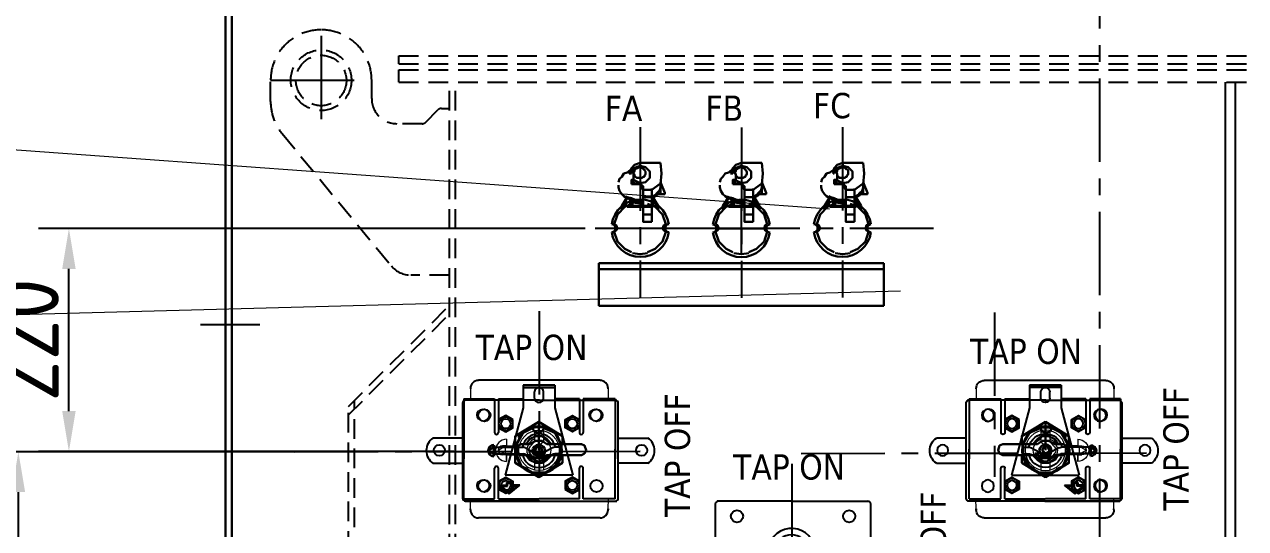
# Model space of a CAD drawing. Header units: millimetres. Extents: x 124493 to 133608, y -169944 to -164394.
# Drawn here: x 125582 to 126791, y -165926 to -165427 of the extents above; entities that cross this region are included whole.
import ezdxf

# ---------------------------------------------------------------- set-up
doc = ezdxf.new("R2010")
doc.units = ezdxf.units.MM
doc.header["$LTSCALE"] = 13
for name, pattern in [('CENTER', [50.8, 31.75, -6.35, 6.35, -6.35]), ('CENTERX2', [101.6, 63.5, -12.7, 12.7, -12.7]), ('DASHED', [0.75, 0.5, -0.25])]:
    doc.linetypes.add(name, pattern=pattern)
doc.layers.get('0').update_dxf_attribs({"color": 1, "linetype": 'CENTER'})
for name, color, linetype in [('1', 4, 'Continuous'), ('10', 1, 'Continuous'), ('4虚线层', 6, 'DASHED'), ('粗实线', 4, 'Continuous')]:
    doc.layers.add(name, color=color, linetype=linetype)
doc.layers.add('标注、文本', color=3, linetype='Continuous', lineweight=25)
doc.layers.add('铁心', color=3, linetype='Continuous', lineweight=0)
doc.styles.get("Standard").update_dxf_attribs({"font": 'gbenor.shx', "bigfont": 'gbcbig.shx'})
doc.styles.add('Tahoma$001', font='tahoma.ttf', dxfattribs={"height": 2.159784})
doc.dimstyles.new('1-15', dxfattribs={"dimscale": 20, "dimtxt": 3.5, "dimasz": 2, "dimexe": 1.5, "dimexo": 0.5, "dimgap": 0.5, "dimtad": 1, "dimtoh": 1, "dimdec": 1, "dimdsep": 46, "dimtxsty": 'Standard', "dimcen": 2.5, "dimclrd": 3, "dimclre": 3, "dimclrt": 3, "dimadec": 0, "dimazin": 2, "dimtfac": 1, "dimtdec": 1, "dimtmove": 0, "dimatfit": 2, "dimfxl": 1, "dimarcsym": 0})

# ---------------------------------------------------------------- blocks, each defined once
blk = doc.blocks.new('A$C2BB2005C')
at = {"linetype": 'ByBlock'}
for p, q in [((112, 100), (37.9, 100)), ((112, 100), (38.9, 100)), ((111.1, 100), (188.5, 100)), ((111.1, 100), (188.5, 100)), ((111.1, 100), (188.5, 100)), ((111.1, 100), (188.5, 100)), ((111.1, 100), (188.5, 100)), ((111.1, 100), (188.5, 100)), ((111.1, 100), (188.5, 100)), ((111.1, 100), (186.9, 100)), ((66.8, 53.4), (95.8, 53.4)), ((98, 52.8), (109.4, 46.4)), ((125, 52.8), (113.6, 46.4)), ((132.8, 53.4), (127.2, 53.4)), ((66.8, 46.8), (96, 46.8)), ((98.1, 46.2), (109.4, 39.9)), ((124.9, 46.2), (113.6, 39.9)), ((132.8, 46.8), (127, 46.8)), ((112, 0), (37.9, 0)), ((112, 0), (37.9, 0)), ((38.9, 0), (186.9, 0)), ((111.1, 0), (188.5, 0)), ((111.1, 0), (188.5, 0)), ((111.1, 0), (188.5, 0)), ((111.1, 0), (188.5, 0)), ((111.1, 0), (188.5, 0)), ((111.1, 0), (188.5, 0)), ((111.1, 0), (188.5, 0))]:
    blk.add_line(p, q, dxfattribs=at)
at = {"color": 0, "linetype": 'ByBlock', "lineweight": 35}
for p, q in [((66.8, 53.4), (61.3, 50)), ((61.3, 50), (66.8, 46.7)), ((66.8, 55.5), (66.8, 44.5))]:
    blk.add_line(p, q, dxfattribs=at)
at = {"color": 4, "linetype": 'ByBlock'}
for p, q in [((82, 7.3), (71.5, 15.7)), ((71.5, 15.7), (79.4, 15.7)), ((82, 8.4), (73.9, 14.9)), ((73.9, 14.9), (80.2, 14.9)), ((84.7, 18.4), (79.4, 18.4)), ((79.4, 18.4), (79.4, 15.7)), ((80.2, 17.8), (82, 17.8)), ((80.2, 14.9), (80.2, 17.8)), ((83.9, 17.8), (82, 17.8)), ((82, 7.3), (92.5, 15.7)), ((82, 8.4), (90.1, 14.9)), ((83.9, 14.9), (83.9, 17.8)), ((90.1, 14.9), (83.9, 14.9)), ((84.7, 15.7), (84.7, 18.4)), ((92.5, 15.7), (84.7, 15.7))]:
    blk.add_line(p, q, dxfattribs=at)
at = {"color": 0, "linetype": 'ByBlock', "lineweight": 35}
blk.add_circle((111.4, 50), 6, dxfattribs=at)
for centre, start, end in [((38.9, 97), 90, 180), ((186.9, 97), 0, 90), ((38.9, 3), 180, 270), ((186.9, 3), 270, 0)]:
    blk.add_arc(centre, 3, start, end)
at = {"linetype": 'ByBlock'}
for centre, radius, start, end in [((111.4, 50), 23.1, 188.0659, 171.6429), ((111.4, 50), 16.7, 11.6382, 168.3618), ((91.5, 50), 3.99, 123.989, 235.6772), ((95.8, 49), 4.33, 60.5732, 90), ((127.2, 49), 4.33, 90, 119.4268), ((130.5, 50), 3.99, 304.3228, 56.011), ((111.4, 50), 16.7, 191.2301, 348.7699), ((96, 42.4), 4.33, 60.5732, 90), ((111.5, 50.1), 4.33, 240.5732, 299.4268), ((111.5, 43.6), 4.33, 240.5732, 299.4268), ((127, 42.4), 4.33, 90, 119.4268)]:
    blk.add_arc(centre, radius, start, end, dxfattribs=at)
at = {"color": 0, "linetype": 'ByBlock', "lineweight": 35}
blk.add_arc((66.8, 50), 5.5, 90, 270, dxfattribs=at)
at = {"layer": '10', "color": 0, "linetype": 'ByBlock'}
for p, q in [((35.9, 97), (35.9, 3)), ((189.9, 3), (189.9, 97)), ((35.9, 62.5), (6.5, 62.5)), ((33, 62.5), (6.5, 62.5)), ((189.9, 62.5), (219.3, 62.5)), ((6.5, 37.5), (33, 37.5)), ((9.4, 37.5), (35.9, 37.5)), ((219.3, 37.5), (189.9, 37.5))]:
    blk.add_line(p, q, dxfattribs=at)
for centre, radius in [((57.4, 85), 6), ((168.4, 85), 6), ((12.9, 50.3), 5.5), ((213, 50.3), 5.5), ((57.4, 15), 6), ((168.4, 15), 6)]:
    blk.add_circle(centre, radius, dxfattribs=at)
for centre, start, end in [((15.2, 50), 124.8896, 235.1104), ((15.2, 50), 124.8896, 235.1104), ((210.6, 50), 304.8896, 55.1104)]:
    blk.add_arc(centre, 15.2, start, end, dxfattribs=at)
blk = doc.blocks.new('A$C66A50703')
at = {"layer": '1', "color": 1, "linetype": 'CENTERX2', "lineweight": -3, "ltscale": 0.1}
for p, q in [((44.7, 168.8), (44.7, 0.2)), ((44.7, 168.6), (44.7, 0)), ((144.7, 168.6), (144.7, 0)), ((244.7, 168.8), (244.7, 0.2)), ((334.7, 68.6), (0, 68.6))]:
    blk.add_line(p, q, dxfattribs=at)
at = {"layer": '粗实线', "lineweight": 30}
for centre, radius, start, end in [((44.7, 68.8), 28.5, 8.0481, 171.9519), ((144.7, 68.6), 28.5, 8.0481, 171.9519), ((244.7, 68.8), 28.5, 8.0481, 171.9519), ((16.2, 68.8), 4, 274.0241, 85.9759), ((73.2, 68.8), 4, 94.0241, 265.9759), ((116.2, 68.6), 4, 274.0241, 85.9759), ((173.2, 68.6), 4, 94.0241, 265.9759), ((216.2, 68.8), 4, 274.0241, 85.9759), ((273.2, 68.7), 4, 94.0241, 265.9759), ((44.7, 68.8), 28.5, 188.0481, 351.9519), ((144.7, 68.6), 28.5, 188.0481, 351.9519), ((244.7, 68.8), 28.5, 188.0481, 351.9519)]:
    blk.add_arc(centre, radius, start, end, dxfattribs=at)
blk = doc.blocks.new('A$C2C6D2C8C')
at = {"color": 0, "linetype": 'ByBlock'}
for p, q in [((134.7, 136.2), (14.4, 136.2)), ((6.5, 128.2), (6.5, 127.7)), ((58.7, 131.4), (58.7, 109.1)), ((89.9, 131.4), (58.7, 131.4)), ((58.7, 131.4), (89.9, 131.4)), ((58.7, 129.2), (89.9, 129.2)), ((69.8, 118.6), (69.8, 124.7)), ((78.7, 118.6), (78.7, 124.7)), ((89.9, 131.4), (89.9, 109.1)), ((142.7, 127.7), (142.7, 128.2)), ((0, 117.7), (30.4, 117.7)), ((0, 117.7), (0, 58.4)), ((20.3, 117.7), (26.4, 117.7)), ((30.3, 117.7), (30.4, 117.7)), ((30.4, 117.7), (30.4, 84.6)), ((34.3, 117.7), (58.7, 117.7)), ((34.3, 117.7), (34.3, 84.6)), ((58.7, 109.1), (40.9, 42.3)), ((114.3, 117.7), (89.9, 117.7)), ((89.9, 109.1), (107.7, 42.3)), ((114.3, 117.7), (114.3, 84.6)), ((149.6, 117.7), (118.2, 117.7)), ((118.5, 117.7), (118.2, 117.7)), ((118.2, 117.7), (118.2, 84.6)), ((143.7, 117.7), (132.4, 117.7)), ((149.6, 117.7), (149.6, 58.4)), ((0, 18.8), (0, 68.1)), ((149.6, 18.8), (149.6, 68.1)), ((30.4, 18.8), (30.4, 49.2)), ((34.3, 18.8), (34.3, 49.2)), ((114.3, 18.8), (114.3, 49.2)), ((118.2, 18.8), (118.2, 49.2)), ((107.7, 42.3), (40.9, 42.3)), ((0, 18.8), (18.8, 18.8)), ((18.8, 18.8), (30.4, 18.8)), ((34.3, 18.8), (74.2, 18.8)), ((114.3, 18.8), (74.6, 18.8)), ((143, 18.8), (118.2, 18.8)), ((149.6, 18.8), (132.4, 18.8)), ((6.5, 7.9), (6.5, 8.8)), ((74.6, 0), (14.4, 0)), ((134.7, 0), (61.5, 0)), ((142.7, 8.8), (142.7, 7.9)), ((142.7, 7.9), (142.7, 8.8))]:
    blk.add_line(p, q, dxfattribs=at)
at = {"lineweight": 15}
for p, q in [((6.5, 127.7), (6.5, 117.7)), ((142.7, 127.7), (142.7, 117.7)), ((42.3, 77.9), (42.2, 71.4)), ((6.5, 8.4), (6.5, 18.8)), ((142.7, 8.8), (143, 18.8))]:
    blk.add_line(p, q, dxfattribs=at)
at = {"color": 0, "linetype": 'ByBlock', "lineweight": 18}
for p, q in [((69.8, 86.4), (69.8, 75.4)), ((78.8, 86.4), (78.8, 75.4)), ((69.8, 75.4), (65.2, 70.2)), ((69.8, 75.4), (68.1, 73.5)), ((78.8, 75.4), (71.5, 69.2)), ((33.8, 66.9), (40.8, 70.6)), ((40.8, 63.2), (33.8, 66.9)), ((42.3, 71.4), (38.3, 71.4)), ((42.3, 62.4), (38.3, 62.4)), ((40.8, 70.6), (40.8, 63.2)), ((42.3, 71.4), (54.8, 71.4)), ((42.3, 62.4), (54.8, 62.4)), ((42.3, 62.4), (42.3, 55.9)), ((42.3, 55.9), (42.3, 62.4)), ((65.2, 63.6), (69.8, 58.4)), ((78.8, 58.4), (71.5, 64.6)), ((69.8, 58.4), (68.1, 60.3)), ((69.8, 58.4), (69.8, 47.4)), ((78.8, 58.4), (78.8, 47.4))]:
    blk.add_line(p, q, dxfattribs=at)
at = {"color": 0, "linetype": 'ByBlock'}
for points in [[(48.5, 97.3), (41.4, 101.4), (34.4, 97.3), (34.4, 89.2), (41.4, 85.2), (48.5, 89.2)], [(100.3, 97.3), (107.4, 101.4), (114.4, 97.3), (114.4, 89.2), (107.4, 85.2), (100.3, 89.2)], [(48.5, 28.1), (41.4, 24.1), (34.4, 28.1), (34.4, 36.2), (41.4, 40.3), (48.5, 36.2)], [(100.3, 28.1), (107.4, 24.1), (114.4, 28.1), (114.4, 36.2), (107.4, 40.3), (100.3, 36.2)]]:
    blk.add_lwpolyline(points, close=True, dxfattribs=at)
at = {"lineweight": 15}
for centre in [(18.8, 101.9), (129.8, 101.9), (18.8, 31.9)]:
    blk.add_circle(centre, 6, dxfattribs=at)
at = {"color": 0, "linetype": 'ByBlock'}
for centre, radius in [((41.4, 93.3), 6.76), ((41.5, 93.3), 4.75), ((107.4, 93.3), 6.76), ((107.3, 93.3), 4.75), ((41.4, 32.2), 6.76), ((41.5, 32.1), 4.75), ((107.4, 32.2), 6.76), ((107.3, 32.1), 4.75)]:
    blk.add_circle(centre, radius, dxfattribs=at)
at = {"color": 0, "linetype": 'ByBlock', "lineweight": 18}
for radius in [20, 3.5]:
    blk.add_circle((74.3, 66.9), radius, dxfattribs=at)
at = {"color": 0, "linetype": 'ByBlock'}
for centre, radius, start, end in [((14.4, 128.2), 7.94, 90, 180), ((134.7, 128.2), 7.94, 0, 90), ((74.3, 124.7), 4.46, 0, 180), ((74.3, 118.6), 4.46, 180, 0), ((32.3, 84.6), 1.91, 181.2996, 358.7004), ((116.2, 84.6), 1.91, 181.2996, 358.7004), ((32.3, 49.1), 1.91, 1.2996, 178.7004), ((116.2, 49.1), 1.91, 1.2996, 178.7004), ((14.4, 7.9), 7.94, 180, 270), ((134.7, 7.9), 7.94, 270, 0)]:
    blk.add_arc(centre, radius, start, end, dxfattribs=at)
at = {"color": 0, "linetype": 'ByBlock', "lineweight": 18}
for centre, radius, start, end in [((42.3, 66.9), 11, 90, 270), ((74.3, 66.9), 12, 112.0243, 247.9757), ((74.3, 66.9), 12, 292.0243, 67.9757), ((38.3, 66.9), 4.5, 90, 270), ((68.9, 66.9), 5, 138.5763, 221.4237), ((74.3, 66.9), 3, 130.3645, 229.6355), ((74.3, 66.9), 5.5, 279.2709, 80.7291)]:
    blk.add_arc(centre, radius, start, end, dxfattribs=at)
at = {"layer": '粗实线', "lineweight": 30}
for points in [[(74.3, 66.9), (74.3, 95), (50.9, 80.9)], [(68, 88.7), (58.7, 84.1), (52.4, 73.1), (52.4, 62.2), (57.1, 51.3), (63.4, 48.2)], [(96.1, 73.1), (91.4, 84.1), (80.5, 90.3), (68, 90.3), (57.1, 84.1), (54, 79.4)], [(68, 88.7), (69.6, 85.6), (74.3, 84.1), (77.4, 85.6), (79, 88.7)], [(74.3, 95), (97.7, 80.9), (97.7, 73.1)], [(85.2, 48.2), (89.9, 51.3), (96.1, 62.2), (96.1, 73.1), (89.9, 84.1), (79, 88.7)], [(97.7, 54.4), (74.3, 40.4), (50.9, 54.4), (50.9, 80.9)], [(57.1, 73.1), (54, 71.6), (52.4, 66.9), (54, 63.8), (57.1, 62.2)], [(86.8, 73.1), (82.1, 77.8), (77.4, 80.9), (71.2, 80.9), (64.9, 77.8), (61.8, 73.1)], [(82.1, 73.1), (77.4, 76.2), (71.2, 76.2), (64.9, 73.1)], [(116.4, 62.2), (119.5, 63.8), (121.1, 66.9), (119.5, 71.6), (116.4, 73.1)], [(54, 56), (57.1, 51.3), (68, 45), (80.5, 45), (91.4, 51.3), (96.1, 62.2)], [(61.8, 62.2), (64.9, 57.5), (71.2, 54.4), (77.4, 54.4), (82.1, 57.5), (86.8, 62.2)], [(64.9, 62.2), (71.2, 59.1), (77.4, 59.1), (82.1, 62.2)], [(97.7, 62.2), (97.7, 54.4)]]:
    blk.add_lwpolyline(points, dxfattribs=at)
blk.add_lwpolyline([(77.4, 66.9), (75.8, 70), (74.3, 71.6), (71.2, 70), (69.6, 66.9), (71.2, 65.3), (74.3, 63.8), (75.8, 65.3)], close=True, dxfattribs=at)
for points in [[(57.1, 73.1), (57.1, 73.1), (64.9, 73.1), (64.9, 73.1)], [(82.1, 73.1), (82.1, 73.1), (116.4, 73.1), (116.4, 73.1)], [(57.1, 62.2), (57.1, 62.2), (64.9, 62.2), (64.9, 62.2)], [(82.1, 62.2), (82.1, 62.2), (116.4, 62.2), (116.4, 62.2)]]:
    blk.add_open_spline(points, degree=3, dxfattribs=at)
blk = doc.blocks.new('A$C5D6D1F02')
at = {"layer": '标注、文本'}
for p, q in [((125.9, 0), (125.9, 51.2)), ((103.5, 25.6), (148.3, 25.6))]:
    blk.add_line(p, q, dxfattribs=at)
at = {"layer": '粗实线', "lineweight": 30}
for points in [[(25.6, 90.7), (20.3, 88.5), (17.1, 85.3), (14.9, 80)], [(25.6, 87.5), (19.2, 85.3), (17.1, 80)], [(25.6, 90.7), (25.6, 87.5)], [(25.6, 70.4), (30.9, 71.5), (35.2, 75.7), (35.2, 82.1), (30.9, 86.4), (25.6, 87.5)], [(45.9, 69.3), (46.9, 80), (45.9, 90.7)], [(125.9, 90.7), (120.5, 88.5), (117.3, 85.3), (115.2, 80)], [(125.9, 87.5), (119.5, 85.3), (117.3, 80)], [(125.9, 90.7), (125.9, 87.5)], [(125.9, 70.4), (131.2, 71.5), (135.5, 75.7), (135.5, 82.1), (131.2, 86.4), (125.9, 87.5)], [(146.2, 69.3), (147.2, 80), (146.2, 90.7)], [(226.2, 90.7), (220.8, 88.5), (217.6, 85.3), (216.6, 80)], [(226.2, 87.5), (219.8, 85.3), (217.6, 80)], [(226.2, 90.7), (226.2, 87.5)], [(226.2, 70.4), (231.5, 71.5), (235.8, 75.7), (235.8, 82.1), (231.5, 86.4), (226.2, 87.5)], [(246.4, 69.3), (247.5, 80), (246.4, 90.7)], [(16, 83.2), (12.8, 81.1), (9.6, 80), (7.5, 76.8), (5.3, 74.7), (4.3, 71.5)], [(16, 83.2), (12.8, 81.1), (9.6, 80), (7.5, 76.8), (5.3, 74.7), (4.3, 71.5)], [(14.9, 81.1), (14.9, 80)], [(17.1, 73.6), (20.3, 70.4), (25.6, 69.3)], [(19.2, 73.6), (17.1, 73.6), (17.1, 69.3)], [(116.3, 83.2), (113.1, 81.1), (109.9, 80), (107.7, 76.8), (105.6, 74.7), (104.5, 71.5)], [(116.3, 83.2), (113.1, 81.1), (109.9, 80), (107.7, 76.8), (105.6, 74.7), (104.5, 71.5)], [(116.3, 81.1), (116.3, 80)], [(117.3, 73.6), (120.5, 70.4), (125.9, 69.3)], [(119.5, 73.6), (117.3, 73.6), (117.3, 69.3)], [(216.6, 83.2), (213.4, 81.1), (210.2, 80), (208, 76.8), (205.9, 74.7), (204.8, 71.5)], [(216.6, 83.2), (213.4, 81.1), (210.2, 80), (208, 76.8), (205.9, 74.7), (204.8, 71.5)], [(216.6, 81.1), (216.6, 80)], [(217.6, 73.6), (220.8, 70.4), (226.2, 69.3)], [(219.8, 73.6), (217.6, 73.6), (217.6, 69.3)], [(4.3, 68.3), (4.3, 66.1), (5.3, 62.9), (7.5, 59.7), (9.6, 57.6), (12.8, 55.5), (16, 54.4), (20.3, 53.3), (24.5, 53.3), (28.8, 53.3)], [(4.3, 68.3), (4.3, 66.1), (5.3, 62.9), (7.5, 59.7), (9.6, 57.6), (12.8, 55.5), (16, 54.4), (20.3, 53.3), (24.5, 53.3), (28.8, 53.3)], [(28.8, 64), (28.8, 67.2), (25.6, 70.4)], [(25.6, 69.3), (25.6, 70.4)], [(25.6, 69.3), (28.8, 64)], [(33.1, 32), (28.8, 32), (28.8, 64)], [(37.3, 32), (37.3, 64), (28.8, 64)], [(37.3, 56.5), (40.5, 58.7), (42.7, 60.8), (44.8, 62.9), (45.9, 66.1), (45.9, 68.3), (45.9, 71.5)], [(37.3, 56.5), (40.5, 58.7), (42.7, 60.8), (44.8, 62.9), (45.9, 66.1), (45.9, 68.3), (45.9, 71.5)], [(45.9, 69.3), (44.8, 69.3), (37.3, 64)], [(37.3, 55.5), (40.5, 57.6), (42.7, 58.7), (43.7, 61.9), (45.9, 64), (45.9, 66.1), (45.9, 68.3)], [(37.3, 55.5), (40.5, 57.6), (42.7, 58.7), (43.7, 61.9), (45.9, 64), (45.9, 66.1), (45.9, 68.3)], [(50.1, 60.8), (45.9, 71.5)], [(45.9, 69.3), (45.9, 59.7), (49.1, 59.7), (50.1, 59.7), (50.1, 60.8)], [(104.5, 68.3), (104.5, 66.1), (105.6, 62.9), (107.7, 59.7), (109.9, 57.6), (113.1, 55.5), (116.3, 54.4), (120.5, 53.3), (124.8, 53.3), (129.1, 53.3)], [(104.5, 68.3), (104.5, 66.1), (105.6, 62.9), (107.7, 59.7), (109.9, 57.6), (113.1, 55.5), (116.3, 54.4), (120.5, 53.3), (124.8, 53.3), (129.1, 53.3)], [(129.1, 64), (129.1, 67.2), (125.9, 70.4)], [(125.9, 69.3), (125.9, 70.4)], [(125.9, 69.3), (129.1, 64)], [(133.4, 32), (129.1, 32), (129.1, 64)], [(137.6, 32), (137.6, 64), (129.1, 64)], [(137.6, 56.5), (140.8, 58.7), (143, 60.8), (145.1, 62.9), (146.2, 66.1), (147.2, 68.3), (146.2, 71.5)], [(137.6, 56.5), (140.8, 58.7), (143, 60.8), (145.1, 62.9), (146.2, 66.1), (147.2, 68.3), (146.2, 71.5)], [(146.2, 69.3), (145.1, 69.3), (137.6, 64)], [(137.6, 55.5), (140.8, 57.6), (143, 58.7), (144, 61.9), (146.2, 64), (146.2, 66.1), (147.2, 68.3)], [(137.6, 55.5), (140.8, 57.6), (143, 58.7), (144, 61.9), (146.2, 64), (146.2, 66.1), (147.2, 68.3)], [(146.2, 69.3), (146.2, 59.7), (149.4, 59.7), (150.4, 59.7), (150.4, 60.8), (146.2, 71.5)], [(204.8, 68.3), (204.8, 66.1), (205.9, 62.9), (208, 59.7), (210.2, 57.6), (213.4, 55.5), (216.6, 54.4), (220.8, 53.3), (225.1, 53.3), (229.4, 53.3)], [(204.8, 68.3), (204.8, 66.1), (205.9, 62.9), (208, 59.7), (210.2, 57.6), (213.4, 55.5), (216.6, 54.4), (220.8, 53.3), (225.1, 53.3), (229.4, 53.3)], [(229.4, 64), (229.4, 67.2), (226.2, 70.4)], [(226.2, 69.3), (226.2, 70.4)], [(226.2, 69.3), (229.4, 64)], [(233.6, 32), (229.4, 32), (229.4, 64)], [(237.9, 32), (237.9, 64), (229.4, 64)], [(237.9, 56.5), (241.1, 58.7), (243.2, 60.8), (245.4, 62.9), (246.4, 66.1), (247.5, 68.3), (246.4, 71.5)], [(237.9, 56.5), (241.1, 58.7), (243.2, 60.8), (245.4, 62.9), (246.4, 66.1), (247.5, 68.3), (246.4, 71.5)], [(246.4, 69.3), (245.4, 69.3), (237.9, 64)], [(237.9, 55.5), (241.1, 57.6), (243.2, 58.7), (244.3, 61.9), (246.4, 64), (246.4, 66.1), (247.5, 68.3)], [(237.9, 55.5), (241.1, 57.6), (243.2, 58.7), (244.3, 61.9), (246.4, 64), (246.4, 66.1), (247.5, 68.3)], [(246.4, 69.3), (246.4, 59.7), (249.6, 59.7), (250.7, 59.7), (250.7, 60.8), (246.4, 71.5)], [(17.1, 50.1), (10.7, 46.9), (3.2, 39.5), (0, 29.9)], [(11.7, 48), (7.5, 48), (12.8, 56.5)], [(8.5, 48), (12.8, 55.5)], [(11.7, 57.6), (12.8, 56.5), (17.1, 55.5), (20.3, 54.4), (24.5, 53.3), (28.8, 53.3)], [(11.7, 57.6), (12.8, 56.5), (17.1, 55.5), (20.3, 54.4), (24.5, 53.3), (28.8, 53.3)], [(51.2, 29.9), (48, 39.5), (40.5, 46.9), (33.1, 50.1)], [(45.9, 59.7), (41.6, 59.7)], [(117.3, 50.1), (110.9, 46.9), (103.5, 39.5), (100.3, 29.9)], [(112, 48), (107.7, 48), (113.1, 56.5)], [(108.8, 48), (113.1, 55.5)], [(112, 57.6), (113.1, 56.5), (117.3, 55.5), (120.5, 54.4), (124.8, 53.3), (129.1, 53.3)], [(112, 57.6), (113.1, 56.5), (117.3, 55.5), (120.5, 54.4), (124.8, 53.3), (129.1, 53.3)], [(151.5, 29.9), (148.3, 39.5), (140.8, 46.9), (133.4, 50.1)], [(146.2, 59.7), (141.9, 59.7)], [(217.6, 50.1), (211.2, 46.9), (203.8, 39.5), (200.6, 29.9)], [(212.3, 48), (208, 48), (213.4, 56.5)], [(209.1, 48), (213.4, 55.5)], [(212.3, 57.6), (214.4, 56.5), (217.6, 55.5), (220.8, 54.4), (225.1, 53.3), (229.4, 53.3)], [(212.3, 57.6), (214.4, 56.5), (217.6, 55.5), (220.8, 54.4), (225.1, 53.3), (229.4, 53.3)], [(251.8, 29.9), (248.6, 39.5), (241.1, 46.9), (233.6, 50.1)], [(246.4, 59.7), (242.2, 59.7)], [(7.5, 48), (7.5, 44.8), (8.5, 44.8), (8.5, 48)], [(43.7, 48), (43.7, 44.8), (42.7, 44.8), (42.7, 48)], [(107.7, 48), (107.7, 44.8), (108.8, 44.8), (108.8, 48)], [(144, 48), (144, 44.8), (143, 44.8), (143, 48)], [(208, 48), (208, 44.8), (209.1, 44.8), (209.1, 48)], [(244.3, 48), (244.3, 44.8), (243.2, 44.8), (243.2, 48)], [(0, 22.4), (2.1, 23.5), (3.2, 25.6), (2.1, 28.8), (0, 29.9)], [(51.2, 29.9), (49.1, 28.8), (48, 25.6), (49.1, 23.5), (51.2, 22.4)], [(100.3, 22.4), (102.4, 23.5), (103.5, 25.6), (102.4, 28.8), (100.3, 29.9)], [(151.5, 29.9), (149.4, 28.8), (148.3, 25.6), (149.4, 23.5), (151.5, 22.4)], [(200.6, 22.4), (202.7, 23.5), (203.8, 25.6), (202.7, 28.8), (200.6, 29.9)], [(251.8, 29.9), (249.6, 28.8), (248.6, 25.6), (249.6, 23.5), (251.8, 22.4)], [(0, 22.4), (3.2, 12.8), (10.7, 5.3), (17.1, 2.1)], [(33.1, 2.1), (40.5, 5.3), (48, 12.8), (51.2, 22.4)], [(100.3, 22.4), (103.5, 12.8), (110.9, 5.3), (117.3, 2.1)], [(133.4, 2.1), (140.8, 5.3), (148.3, 12.8), (151.5, 22.4)], [(200.6, 22.4), (203.8, 12.8), (211.2, 5.3), (217.6, 2.1)], [(233.6, 2.1), (241.1, 5.3), (248.6, 12.8), (251.8, 22.4)], [(18.1, 1.1), (25.6, 0), (33.1, 1.1)], [(118.4, 1.1), (125.9, 0), (133.4, 1.1)], [(218.7, 1.1), (226.2, 0), (233.6, 1.1)]]:
    blk.add_lwpolyline(points, dxfattribs=at)
for points in [[(25.6, 86.4), (24.5, 86.4), (23.5, 85.3), (22.4, 85.3), (21.3, 84.3), (20.3, 84.3), (20.3, 83.2), (20.3, 82.1), (19.2, 81.1), (19.2, 80), (20.3, 78.9), (20.3, 77.9), (21.3, 76.8), (22.4, 75.7), (23.5, 75.7), (24.5, 75.7), (25.6, 75.7), (26.7, 75.7), (27.7, 75.7), (28.8, 76.8), (29.9, 76.8), (29.9, 77.9), (30.9, 78.9), (30.9, 80), (30.9, 81.1), (30.9, 82.1), (29.9, 83.2), (29.9, 84.3), (28.8, 84.3), (28.8, 85.3), (27.7, 85.3), (26.7, 86.4)], [(125.9, 86.4), (124.8, 86.4), (123.7, 85.3), (122.7, 85.3), (121.6, 84.3), (120.5, 84.3), (120.5, 83.2), (120.5, 82.1), (119.5, 81.1), (119.5, 80), (120.5, 78.9), (120.5, 77.9), (121.6, 76.8), (122.7, 75.7), (123.7, 75.7), (124.8, 75.7), (125.9, 75.7), (126.9, 75.7), (128, 75.7), (129.1, 76.8), (130.1, 76.8), (130.1, 77.9), (131.2, 78.9), (131.2, 80), (131.2, 81.1), (131.2, 82.1), (130.1, 83.2), (130.1, 84.3), (129.1, 84.3), (129.1, 85.3), (128, 85.3), (126.9, 86.4)], [(226.2, 86.4), (225.1, 86.4), (224, 85.3), (223, 85.3), (221.9, 84.3), (220.8, 84.3), (220.8, 83.2), (220.8, 82.1), (219.8, 81.1), (220.8, 80), (220.8, 78.9), (220.8, 77.9), (221.9, 76.8), (223, 75.7), (224, 75.7), (225.1, 75.7), (226.2, 75.7), (227.2, 75.7), (228.3, 75.7), (229.4, 76.8), (230.4, 76.8), (230.4, 77.9), (231.5, 78.9), (231.5, 80), (231.5, 81.1), (231.5, 82.1), (231.5, 83.2), (230.4, 84.3), (229.4, 84.3), (229.4, 85.3), (228.3, 85.3), (227.2, 86.4)], [(38.4, 48), (38.4, 49.1)], [(138.7, 48), (138.7, 49.1)], [(239, 48), (239, 49.1)]]:
    blk.add_lwpolyline(points, close=True, dxfattribs=at)
for points in [[(25.6, 90.7), (25.6, 90.7), (45.9, 90.7), (45.9, 90.7)], [(125.9, 90.7), (125.9, 90.7), (146.2, 90.7), (146.2, 90.7)], [(226.2, 90.7), (226.2, 90.7), (246.4, 90.7), (246.4, 90.7)], [(14.9, 80), (14.9, 80), (17.1, 80), (17.1, 80)], [(19.2, 80), (19.2, 80), (19.2, 73.6), (19.2, 73.6)], [(19.2, 73.6), (19.2, 73.6), (25.6, 70.4), (25.6, 70.4)], [(115.2, 80), (115.2, 80), (117.3, 80), (117.3, 80)], [(119.5, 73.6), (119.5, 73.6), (125.9, 70.4), (125.9, 70.4)], [(120.5, 80), (120.5, 80), (120.5, 73.6), (120.5, 73.6)], [(216.6, 80), (216.6, 80), (217.6, 80), (217.6, 80)], [(219.8, 73.6), (219.8, 73.6), (226.2, 70.4), (226.2, 70.4)], [(220.8, 80), (220.8, 80), (220.8, 73.6), (220.8, 73.6)], [(25.6, 69.3), (25.6, 69.3), (17.1, 69.3), (17.1, 69.3)], [(25.6, 71.5), (25.6, 71.5), (25.6, 70.4), (25.6, 70.4)], [(37.3, 64), (37.3, 64), (37.3, 65.1), (37.3, 65.1)], [(125.9, 69.3), (125.9, 69.3), (117.3, 69.3), (117.3, 69.3)], [(125.9, 71.5), (125.9, 71.5), (125.9, 70.4), (125.9, 70.4)], [(137.6, 64), (137.6, 64), (137.6, 65.1), (137.6, 65.1)], [(226.2, 69.3), (226.2, 69.3), (217.6, 69.3), (217.6, 69.3)], [(226.2, 71.5), (226.2, 71.5), (226.2, 70.4), (226.2, 70.4)], [(237.9, 64), (237.9, 64), (237.9, 65.1), (237.9, 65.1)], [(11.7, 48), (11.7, 48), (11.7, 56.5), (11.7, 56.5)], [(16, 48), (16, 48), (16, 53.3), (16, 53.3)], [(18.1, 48), (18.1, 48), (18.1, 54.4), (18.1, 54.4)], [(18.1, 51.2), (18.1, 51.2), (28.8, 50.1), (28.8, 50.1)], [(18.1, 51.2), (18.1, 51.2), (28.8, 51.2), (28.8, 51.2)], [(25.6, 48), (25.6, 48), (25.6, 49.1), (25.6, 49.1)], [(28.8, 56.5), (28.8, 56.5), (37.3, 56.5), (37.3, 56.5)], [(42.7, 48), (42.7, 48), (37.3, 55.5), (37.3, 55.5)], [(38.4, 48), (38.4, 48), (38.4, 56.5), (38.4, 56.5)], [(43.7, 48), (43.7, 48), (38.4, 56.5), (38.4, 56.5)], [(112, 48), (112, 48), (112, 56.5), (112, 56.5)], [(116.3, 48), (116.3, 48), (116.3, 53.3), (116.3, 53.3)], [(118.4, 48), (118.4, 48), (118.4, 54.4), (118.4, 54.4)], [(118.4, 51.2), (118.4, 51.2), (129.1, 50.1), (129.1, 50.1)], [(118.4, 51.2), (118.4, 51.2), (129.1, 51.2), (129.1, 51.2)], [(125.9, 48), (125.9, 48), (125.9, 49.1), (125.9, 49.1)], [(129.1, 56.5), (129.1, 56.5), (137.6, 56.5), (137.6, 56.5)], [(143, 48), (143, 48), (137.6, 55.5), (137.6, 55.5)], [(138.7, 48), (138.7, 48), (138.7, 56.5), (138.7, 56.5)], [(144, 48), (144, 48), (138.7, 56.5), (138.7, 56.5)], [(212.3, 48), (212.3, 48), (212.3, 56.5), (212.3, 56.5)], [(216.6, 48), (216.6, 48), (216.6, 53.3), (216.6, 53.3)], [(218.7, 48), (218.7, 48), (218.7, 54.4), (218.7, 54.4)], [(218.7, 51.2), (218.7, 51.2), (229.4, 50.1), (229.4, 50.1)], [(218.7, 51.2), (218.7, 51.2), (229.4, 51.2), (229.4, 51.2)], [(226.2, 48), (226.2, 48), (226.2, 49.1), (226.2, 49.1)], [(229.4, 56.5), (229.4, 56.5), (237.9, 56.5), (237.9, 56.5)], [(243.2, 48), (243.2, 48), (237.9, 55.5), (237.9, 55.5)], [(239, 48), (239, 48), (239, 56.5), (239, 56.5)], [(244.3, 48), (244.3, 48), (239, 56.5), (239, 56.5)], [(12.8, 48), (12.8, 48), (25.6, 48), (25.6, 48)], [(16, 48), (16, 48), (12.8, 48), (12.8, 48)], [(12.8, 46.9), (12.8, 46.9), (38.4, 46.9), (38.4, 46.9)], [(24.5, 48), (24.5, 48), (41.6, 48), (41.6, 48)], [(38.4, 48), (38.4, 48), (25.6, 48), (25.6, 48)], [(28.8, 39.5), (28.8, 39.5), (37.3, 39.5), (37.3, 39.5)], [(113.1, 48), (113.1, 48), (125.9, 48), (125.9, 48)], [(116.3, 48), (116.3, 48), (113.1, 48), (113.1, 48)], [(113.1, 46.9), (113.1, 46.9), (138.7, 46.9), (138.7, 46.9)], [(124.8, 48), (124.8, 48), (141.9, 48), (141.9, 48)], [(138.7, 48), (138.7, 48), (125.9, 48), (125.9, 48)], [(129.1, 39.5), (129.1, 39.5), (137.6, 39.5), (137.6, 39.5)], [(213.4, 48), (213.4, 48), (226.2, 48), (226.2, 48)], [(216.6, 48), (216.6, 48), (213.4, 48), (213.4, 48)], [(213.4, 46.9), (213.4, 46.9), (239, 46.9), (239, 46.9)], [(225.1, 48), (225.1, 48), (242.2, 48), (242.2, 48)], [(239, 48), (239, 48), (226.2, 48), (226.2, 48)], [(229.4, 39.5), (229.4, 39.5), (237.9, 39.5), (237.9, 39.5)], [(28.8, 32), (28.8, 32), (37.3, 32), (37.3, 32)], [(129.1, 32), (129.1, 32), (137.6, 32), (137.6, 32)], [(229.4, 32), (229.4, 32), (237.9, 32), (237.9, 32)]]:
    blk.add_open_spline(points, degree=3, dxfattribs=at)
blk = doc.blocks.new('*D498')
at = {"layer": 'Defpoints', "color": 0, "transparency": 16777216}
for p in [(125576.5, -165849.9), (125884.3, -165849.9), (126031, -166079.8)]:
    blk.add_point(p, dxfattribs=at)
at = {"layer": '标注、文本', "color": 3, "lineweight": -2, "transparency": 16777216}
for p, q in [((125874.3, -165849.9), (125546.5, -165849.9)), ((125576.5, -166039.8), (125576.5, -165889.9)), ((126021, -166079.8), (125546.5, -166079.8))]:
    blk.add_line(p, q, dxfattribs=at)
at = {"layer": '标注、文本', "color": 3, "transparency": 16777216}
for points in [[(125569.9, -165889.9), (125583.2, -165889.9), (125576.5, -165849.9)], [(125569.9, -166039.8), (125583.2, -166039.8), (125576.5, -166079.8)]]:
    blk.add_solid(points, dxfattribs=at)
at = {"layer": '标注、文本', "color": 3, "transparency": 16777216, "insert": (125531.5, -165964.8), "char_height": 70, "attachment_point": 5, "rotation": 90}
blk.add_mtext('230', dxfattribs=at)
blk = doc.blocks.new('*D499')
at = {"layer": 'Defpoints', "color": 0, "transparency": 16777216}
for p in [(125626.5, -165628.8), (126147.2, -165628.8), (126017.3, -165849.7)]:
    blk.add_point(p, dxfattribs=at)
at = {"layer": '标注、文本', "color": 3, "lineweight": -2, "transparency": 16777216}
for p, q in [((126137.2, -165628.8), (125596.5, -165628.8)), ((125626.5, -165809.7), (125626.5, -165668.8)), ((126007.3, -165849.7), (125596.5, -165849.7))]:
    blk.add_line(p, q, dxfattribs=at)
at = {"layer": '标注、文本', "color": 3, "transparency": 16777216}
for points in [[(125619.9, -165668.8), (125633.2, -165668.8), (125626.5, -165628.8)], [(125619.9, -165809.7), (125633.2, -165809.7), (125626.5, -165849.7)]]:
    blk.add_solid(points, dxfattribs=at)
at = {"layer": '标注、文本', "color": 3, "transparency": 16777216, "insert": (125581.5, -165739.2), "char_height": 70, "attachment_point": 5, "rotation": 90}
blk.add_mtext('220', dxfattribs=at)
blk = doc.blocks.new('*D709')
at = {"layer": 'Defpoints', "color": 0, "transparency": 16777216}
for p in [(125464.7, -165339.8), (125781.6, -165339.8), (125781.6, -167089.8)]:
    blk.add_point(p, dxfattribs=at)
at = {"layer": '标注、文本', "color": 3, "lineweight": -2, "transparency": 16777216}
for p, q in [((125771.6, -165339.8), (125434.7, -165339.8)), ((125464.7, -167049.8), (125464.7, -165379.8)), ((125771.6, -167089.8), (125434.7, -167089.8))]:
    blk.add_line(p, q, dxfattribs=at)
at = {"layer": '标注、文本', "color": 3, "transparency": 16777216}
for points in [[(125458.1, -165379.8), (125471.4, -165379.8), (125464.7, -165339.8)], [(125458.1, -167049.8), (125471.4, -167049.8), (125464.7, -167089.8)]]:
    blk.add_solid(points, dxfattribs=at)
at = {"layer": '标注、文本', "color": 3, "transparency": 16777216, "insert": (125419.7, -166214.8), "char_height": 70, "attachment_point": 5, "rotation": 90}
blk.add_mtext('1750', dxfattribs=at)

msp = doc.modelspace()

# ---------------------------------------------------------------- linework, layer by layer
at = {"layer": '1', "color": 1, "linetype": 'CENTERX2', "lineweight": -3, "ltscale": 0.1}
for p, q in [((126646.6, -167279.92), (126646.6, -165266.94)), ((125876.1, -165438.06), (125876.1, -165526.01)), ((125826.1, -165482.03), (125926.1, -165482.03)), ((126091.9, -165710.61), (126091.9, -165873.54)), ((126542.42, -165711.91), (126542.42, -165874.84)), ((125756.6, -165723.97), (125815.6, -165723.97)), ((125850.14, -165849.9), (126191.67, -165849.45)), ((126351.24, -165851.55), (126692.78, -165851.1)), ((126341.9, -165861.91), (126341.9, -166024.84))]:
    msp.add_line(p, q, dxfattribs=at)
at = {"layer": '4虚线层', "ltscale": 3}
for p, q in [((125953.1, -165457.77), (127340.1, -165457.77)), ((125953.1, -165465.77), (125953.1, -165457.77)), ((125953.1, -165465.77), (127340.1, -165465.77)), ((125953.1, -165483.77), (125953.1, -165471.77)), ((125953.1, -165471.77), (127340.1, -165471.77)), ((125826.1, -165503.04), (125826.1, -165482.04)), ((125926.1, -165500.03), (125926.1, -165482.04)), ((125953.1, -165483.77), (127340.1, -165483.77)), ((126003.1, -167003.77), (126003.1, -165483.77)), ((126009.1, -167003.77), (126009.1, -165483.77)), ((125979.63, -165523.54), (125991.63, -165511.39)), ((125995.19, -165509.91), (126003.1, -165509.91)), ((125976.07, -165525.03), (125951.1, -165525.03)), ((125837.52, -165534.85), (125945.6, -165665.93)), ((126002.93, -165675.03), (125964.89, -165675.03)), ((125903.1, -165805.02), (126003.1, -165705.02)), ((125903.1, -165813.51), (126003.1, -165713.51)), ((125903.1, -166065), (125903.1, -165805.02)), ((125909.1, -166071), (125909.1, -165799.02))]:
    msp.add_line(p, q, dxfattribs=at)
for centre, radius in [((125876.1, -165482.03), 30), ((125876.1, -165482.28), 25)]:
    msp.add_circle(centre, radius, dxfattribs=at)
for centre, radius, start, end in [((125876.1, -165482.04), 50, 90, 180), ((125876.1, -165482.04), 50, 0, 90), ((125876.1, -165503.04), 50, 180, 219.50586), ((125951.1, -165500.03), 25, 180, 270), ((125995.19, -165514.91), 5, 90, 135.33191), ((125976.07, -165520.03), 5, 270, 315.33191), ((125964.89, -165650.03), 25, 219.50586, 270)]:
    msp.add_arc(centre, radius, start, end, dxfattribs=at)
at = {"layer": '标注、文本'}
for p, q in [((125876.1, -165432.04), (125876.1, -165432.04)), ((126770.6, -165483.77), (126770.6, -167003.77)), ((126780.6, -165483.77), (126780.6, -167003.77)), ((126294.21, -165628.76), (126173.78, -165628.76))]:
    msp.add_line(p, q, dxfattribs=at)
at = {"layer": '标注、文本', "color": 4, "lineweight": 30}
for p, q in [((126151, -165663.15), (126432.8, -165663.15)), ((126151, -165669.26), (126151, -165663.15)), ((126151, -165669.26), (126432.8, -165669.26)), ((126151, -165705.35), (126151, -165669.26)), ((126432.8, -165669.26), (126151, -165669.26)), ((126432.8, -165663.15), (126432.8, -165669.26)), ((126432.8, -165669.26), (126432.8, -165705.35)), ((126432.8, -165705.35), (126151, -165705.35))]:
    msp.add_line(p, q, dxfattribs=at)
at = {"layer": '粗实线', "lineweight": 30}
for p, q in [((125781.6, -167009.77), (125781.6, -165369.76)), ((125787.6, -167003.77), (125787.6, -165369.76))]:
    msp.add_line(p, q, dxfattribs=at)
at = {"layer": '铁心'}
for points in [[(126379.25, -165609.74), (125379.26, -165537.16), (125379.26, -165537.16)], [(126449.43, -165690.87), (125390.65, -165719.18), (125390.65, -165719.18)]]:
    msp.add_lwpolyline(points, dxfattribs=at)

# ---------------------------------------------------------------- block references
at = {"layer": '标注、文本'}
for name, p in [('A$C66A50703', (126147.19, -165697.35)), ('A$C5D6D1F02', (126166.01, -165654.37)), ('A$C2C6D2C8C', (126017.33, -165915.38)), ('A$C2BB2005C', (125980.18, -165898.84)), ('A$C2BB2005C', (126230.18, -165998.84))]:
    msp.add_blockref(name, p, dxfattribs=at)
at = {"layer": '标注、文本', "xscale": -1}
for name, p in [('A$C2C6D2C8C', (126666.99, -165915.38)), ('A$C2BB2005C', (126704.14, -165898.84))]:
    msp.add_blockref(name, p, dxfattribs=at)

# ---------------------------------------------------------------- texts
at = {"layer": '标注、文本', "style": 'Tahoma$001'}
for s, p in [('FA', (126156.78, -165522.24)), ('FB', (126256.41, -165522.12)), ('FC', (126362.8, -165519.59)), ('TAP ON', (126028.99, -165759.04)), ('TAP ON', (126518.33, -165762.9)), ('TAP ON', (126283.82, -165877.45))]:
    msp.add_text(s, height=25, dxfattribs=at).set_placement(p)
for p in [(126241.1, -165914.61), (126734.4, -165908.24), (126494.22, -166011.87)]:
    msp.add_text('TAP OFF', height=25, rotation=90, dxfattribs=at).set_placement(p)

# ---------------------------------------------------------------- dimensions: what is measured, and where the dimension line sits
at = {"layer": '标注、文本'}
dim = msp.add_linear_dim(base=(125464.73, -165339.76), p1=(125781.6, -167089.77), p2=(125781.6, -165339.76), angle=90, dimstyle='1-15', dxfattribs=at)
dim.commit()
dim.dimension.update_dxf_attribs({"geometry": '*D709', "text_midpoint": (125419.73, -166214.76)})
for base, p1, p2, text, picture, middle in [((125626.52, -165628.76), (126017.33, -165849.69), (126147.19, -165628.76), '220', '*D499', (125581.52, -165739.23)), ((125576.52, -165849.86), (126030.96, -166079.77), (125884.25, -165849.86), '230', '*D498', (125531.52, -165964.81))]:
    dim = msp.add_linear_dim(base=base, p1=p1, p2=p2, angle=90, text=text, dimstyle='1-15', dxfattribs=at)
    dim.commit()
    dim.dimension.update_dxf_attribs({"geometry": picture, "text_midpoint": middle})

doc.saveas('drawing.dxf')
